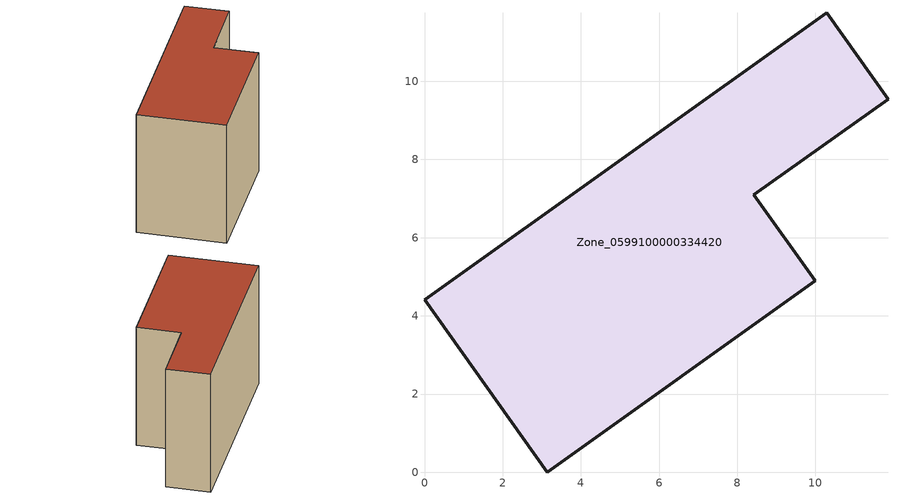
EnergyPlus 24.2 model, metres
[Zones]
Zone_0599100000334420
 floor ground (C_G): 3.14,0 0,4.41 10.29,11.75 11.86,9.54 8.43,7.09 10,4.89 z0
 wall outside (C_F): 11.86,9.54 10.29,11.75 0,4.41 3.14,0 10,4.89 8.43,7.09 11.86,9.54 z0:7.99
 roof outside (C_R): 10,4.89 8.43,7.09 11.86,9.54 10.29,11.75 0,4.41 3.14,0 z7.99
[BUILDING]
Pand.0599100000334420: North Axis=0; Terrain=City; Loads Convergence Tolerance Value=0.04; Temperature Convergence Tolerance Value=0.4; Solar Distribution=FullExterior; Maximum Number of Warmup Days=25; Minimum Number of Warmup Days=1
[Site:Location]
Rotterdam.The.Hague.AP_ZH_NLD Design_Conditions: Latitude=51.96; Longitude=4.45; Time Zone=1; Elevation=-4.5
[SITE:GROUNDTEMPERATURE:BUILDINGSURFACE]
18, 18, 18, 18, 18, 18, 18, 18, 18, 18, 18, 18
[MATERIAL] Thermal Absorptance=0.9; Solar Absorptance=0.7; Visible Absorptance=0.7
Name | Roughness | Thickness | Conductivity | Density | Specific Heat
G.TI.1975-1991 | MediumSmooth | 0.15 | 0.288461 | 540 | 1210
F.TI.1975-1991 | Rough | 0.3 | 0.230769 | 1920 | 840
R.TI.1975-1991 | MediumRough | 0.2 | 0.153846 | 1500 | 1000
[CONSTRUCTION]
C_G: G.TI.1975-1991
C_F: F.TI.1975-1991
C_R: R.TI.1975-1991
[ZONE]
Zone_0599100000334420: Type=1; Multiplier=1; Ceiling Height=Autocalculate; Volume=Autocalculate; Floor Area=autocalculate; Part of Total Floor Area=Yes
[ZONEINFILTRATION:DESIGNFLOWRATE]
Infil_Zone_0599100000334420: Zone or ZoneList or Space or SpaceList=Zone_0599100000334420; Schedule=AlwaysOn; Design Flow Rate Calculation Method=Flow/Area; Flow Rate per Floor Area=0.003; Constant Term Coefficient=1; Temperature Term Coefficient=0; Velocity Term Coefficient=0; Velocity Squared Term Coefficient=0
[HVACTEMPLATE:ZONE:IDEALLOADSAIRSYSTEM]
Zone_0599100000334420: Maximum Heating Supply Air Temperature=50; Minimum Cooling Supply Air Temperature=13; Maximum Heating Supply Air Humidity Ratio=0.0156; Minimum Cooling Supply Air Humidity Ratio=0.0077; Heating Limit=NoLimit; Cooling Limit=NoLimit; Dehumidification Control Type=ConstantSensibleHeatRatio; Cooling Sensible Heat Ratio=0.7; Dehumidification Setpoint=60; Humidification Control Type=None; Humidification Setpoint=30; Outdoor Air Method=None; Outdoor Air Flow Rate per Person=0.00944; Outdoor Air Flow Rate per Zone Floor Area=0; Outdoor Air Flow Rate per Zone=0; Demand Controlled Ventilation Type=None; Outdoor Air Economizer Type=NoEconomizer; Heat Recovery Type=None; Sensible Heat Recovery Effectiveness=0.7; Latent Heat Recovery Effectiveness=0.65
[ZONECONTROL:THERMOSTAT]
ThermostatControl_Zone_0599100000334420: Zone or ZoneList=Zone_0599100000334420; Control Type Schedule=DualSetpointControlType; Control 1=Thermostat_Zone_0599100000334420; Temperature Difference Between Cutout And Setpoint=0
[THERMOSTATSETPOINT:DUALSETPOINT]
Thermostat_Zone_0599100000334420: Heating Setpoint Temperature Schedule=HeatingSetpoint_Zone_0599100000334420; Cooling Setpoint Temperature Schedule=CoolingSetpoint_Zone_0599100000334420
[SCHEDULE:COMPACT]
HeatingSetpoint_Zone_0599100000334420: Through: 12/31, For: AllDays, Until: 24:00, 21
CoolingSetpoint_Zone_0599100000334420: Through: 12/31, For: AllDays, Until: 24:00, 24
DualSetpointControlType: Through: 12/31, For: AllDays, Until: 24:00, 4
AlwaysOn: Through: 12/31, For: AllDays, Until: 24:00, 1
